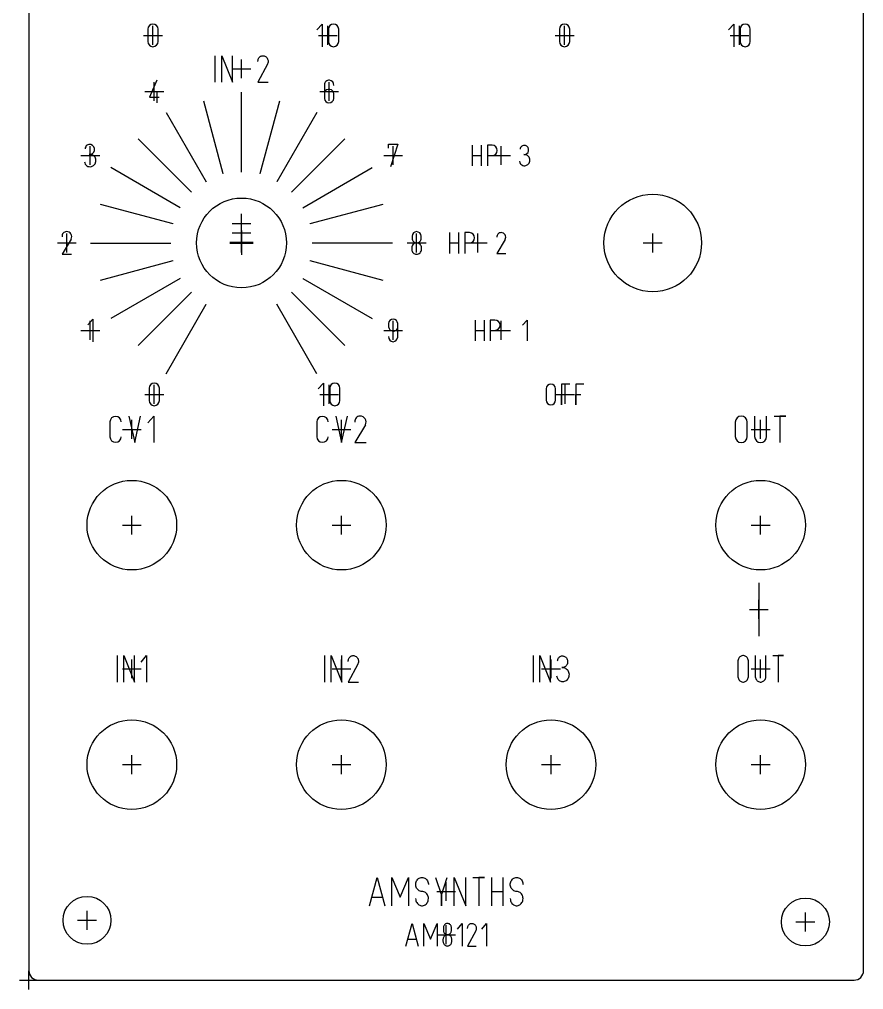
# Model space of a CAD drawing. Header units: inches. Extents: x -0.04 to 3.48, y -0.04 to 8.73.
# Drawn here: x -0.039 to 3.485, y -0.039 to 4.012 of the extents above; entities that cross this region are included whole.
import ezdxf

# ---------------------------------------------------------------- set-up
doc = ezdxf.new("R2010")
doc.units = ezdxf.units.IN
doc.header["$MEASUREMENT"] = 0
doc.layers.add('Gravur', color=7, linetype='CONTINUOUS')
doc.layers.add('Kontur', color=7, linetype='CONTINUOUS')

msp = doc.modelspace()

# ---------------------------------------------------------------- linework, layer by layer
at = {"layer": 'Gravur', "color": 255, "linetype": 'CONTINUOUS'}
for p, q in [((0.49701, 3.97083), (0.49701, 3.91886)), ((0.53953, 3.91886), (0.53953, 3.97083)), ((1.20299, 3.96846), (1.22425, 3.99209)), ((1.22425, 3.99209), (1.22425, 3.8976)), ((1.25102, 3.97083), (1.25102, 3.91886)), ((1.29354, 3.91886), (1.29354, 3.97083)), ((2.21547, 3.97083), (2.21547, 3.91886)), ((2.25799, 3.91886), (2.25799, 3.97083)), ((2.92146, 3.96846), (2.94272, 3.99209)), ((2.94272, 3.99209), (2.94272, 3.8976)), ((2.96949, 3.97083), (2.96949, 3.91886)), ((3.01201, 3.91886), (3.01201, 3.97083)), ((0.77705, 3.86024), (0.77705, 3.75)), ((0.80516, 3.75), (0.80516, 3.86024)), ((0.80516, 3.86024), (0.8498, 3.75)), ((0.8498, 3.75), (0.8498, 3.86024)), ((0.95878, 3.84823), (0.96039, 3.85102)), ((0.96039, 3.85102), (0.96232, 3.8535)), ((0.96232, 3.8535), (0.96457, 3.85571)), ((0.96457, 3.85571), (0.96709, 3.85748)), ((0.96709, 3.85748), (0.96976, 3.85886)), ((0.96976, 3.85886), (0.97264, 3.85976)), ((0.97264, 3.85976), (0.97559, 3.8602)), ((0.97559, 3.8602), (0.9763, 3.86024)), ((0.9763, 3.86024), (0.97949, 3.86016)), ((0.97949, 3.86016), (0.98264, 3.85953)), ((0.98264, 3.85953), (0.98567, 3.85839)), ((0.98567, 3.85839), (0.9885, 3.85677)), ((0.9885, 3.85677), (0.99114, 3.85472)), ((0.99114, 3.85472), (0.99343, 3.85224)), ((0.99343, 3.85224), (0.99539, 3.84945)), ((0.99539, 3.84945), (0.99693, 3.84634)), ((0.95642, 3.83874), (0.95677, 3.84201)), ((0.95646, 3.83543), (0.95642, 3.83874)), ((0.99614, 3.82441), (0.95646, 3.75)), ((0.95677, 3.84201), (0.9576, 3.8452)), ((0.9576, 3.8452), (0.95878, 3.84823)), ((0.99669, 3.82567), (0.99614, 3.82441)), ((0.99791, 3.82898), (0.99669, 3.82567)), ((0.99693, 3.84634), (0.99803, 3.84299)), ((0.99866, 3.83244), (0.99791, 3.82898)), ((0.99803, 3.84299), (0.99874, 3.83953)), ((0.99894, 3.83598), (0.99866, 3.83244)), ((0.99874, 3.83953), (0.99894, 3.83598)), ((0.53437, 3.75764), (0.50366, 3.68677)), ((0.95646, 3.75), (0.99862, 3.75)), ((1.2337, 3.73874), (1.2337, 3.68205)), ((0.50366, 3.68677), (0.54382, 3.68677)), ((0.53437, 3.71039), (0.53437, 3.66315)), ((0.88799, 3.37319), (0.88799, 3.70783)), ((1.27386, 3.68205), (1.27386, 3.70094)), ((0.81161, 3.36638), (0.73008, 3.67063)), ((1.04594, 3.67063), (0.96441, 3.36638)), ((0.57303, 3.62343), (0.74035, 3.33362)), ((1.20291, 3.62343), (1.03563, 3.33362)), ((0.4565, 3.51268), (0.67921, 3.28996)), ((1.09681, 3.28996), (1.31953, 3.51268)), ((1.50087, 3.4739), (1.50087, 3.49043)), ((1.50087, 3.49043), (1.54102, 3.49043)), ((1.54102, 3.49043), (1.51031, 3.39594)), ((1.8515, 3.4865), (1.8515, 3.39988)), ((1.89047, 3.39988), (1.89047, 3.4865)), ((1.93378, 3.4865), (1.91429, 3.4865)), ((1.91429, 3.4865), (1.91429, 3.39988)), ((1.8515, 3.44319), (1.89047, 3.44319)), ((1.91429, 3.44319), (1.93378, 3.44319)), ((0.63224, 3.22555), (0.34248, 3.39283)), ((0.81161, 3.36638), (0.81161, 3.36638)), ((0.88799, 3.37319), (0.88799, 3.37319)), ((0.96441, 3.36638), (0.96441, 3.36638)), ((1.1437, 3.22555), (1.4335, 3.39287)), ((0.74035, 3.33362), (0.74035, 3.33362)), ((1.03563, 3.33362), (1.03559, 3.33362)), ((0.67921, 3.28996), (0.67921, 3.28996)), ((1.09681, 3.28996), (1.09681, 3.28996)), ((0.6028, 3.15756), (0.29854, 3.23909)), ((0.63224, 3.22555), (0.63224, 3.22555)), ((1.1437, 3.22555), (1.1437, 3.22555)), ((1.47748, 3.23909), (1.17323, 3.15756)), ((0.6028, 3.15756), (0.6028, 3.15756)), ((0.88799, 3.12713), (0.88799, 3.0287)), ((0.88803, 3.13039), (0.88803, 3.03197)), ((1.17323, 3.15756), (1.17323, 3.15756)), ((1.75689, 3.1215), (1.75689, 3.03488)), ((1.79587, 3.03488), (1.79587, 3.1215)), ((1.83917, 3.1215), (1.81969, 3.1215)), ((1.81969, 3.1215), (1.81969, 3.03488)), ((0.17634, 3.09472), (0.13854, 3.03094)), ((0.83882, 3.08118), (0.93724, 3.08118)), ((1.59984, 3.10654), (1.59984, 3.09709)), ((1.63764, 3.09709), (1.63764, 3.10654)), ((1.98858, 3.09335), (1.95394, 3.03488)), ((0.25807, 3.07791), (0.59272, 3.07791)), ((0.59272, 3.07791), (0.59272, 3.07791)), ((0.83878, 3.07791), (0.9372, 3.07791)), ((1.51791, 3.07791), (1.18327, 3.07791)), ((1.18327, 3.07791), (1.18327, 3.07791)), ((1.59827, 3.0585), (1.59827, 3.05142)), ((1.63921, 3.05142), (1.63921, 3.0585)), ((1.75689, 3.07819), (1.79587, 3.07819)), ((1.81969, 3.07819), (1.83917, 3.07819)), ((0.13854, 3.03094), (0.1787, 3.03094)), ((0.29854, 2.92323), (0.6028, 3.00476)), ((0.6028, 3.00476), (0.6028, 3.00476)), ((1.17323, 3.00476), (1.17323, 3.00476)), ((1.17323, 3.00476), (1.47748, 2.92323)), ((1.95394, 3.03488), (1.99075, 3.03488)), ((0.63224, 2.93028), (0.34248, 2.76295)), ((0.63224, 2.93028), (0.63224, 2.93028)), ((1.1437, 2.93024), (1.1437, 2.93024)), ((1.1437, 2.93024), (1.4335, 2.76291)), ((0.67921, 2.87236), (0.4565, 2.64965)), ((0.67921, 2.87236), (0.67921, 2.87236)), ((1.31953, 2.64965), (1.09681, 2.87236)), ((1.09681, 2.87236), (1.09681, 2.87236)), ((0.57303, 2.5324), (0.74031, 2.82217)), ((0.74031, 2.82217), (0.74035, 2.82217)), ((1.20295, 2.5324), (1.03563, 2.82217)), ((1.03563, 2.82217), (1.03563, 2.82217)), ((0.24591, 2.73681), (0.26717, 2.76043)), ((0.26717, 2.76043), (0.26717, 2.66594)), ((1.8635, 2.7565), (1.8635, 2.66988)), ((1.90248, 2.66988), (1.90248, 2.7565)), ((1.94579, 2.7565), (1.9263, 2.7565)), ((1.9263, 2.7565), (1.9263, 2.66988)), ((2.06055, 2.73484), (2.08004, 2.7565)), ((2.08004, 2.7565), (2.08004, 2.66988)), ((1.50205, 2.74154), (1.50205, 2.72736)), ((1.53984, 2.68484), (1.53984, 2.74154)), ((1.8635, 2.71319), (1.90248, 2.71319)), ((1.9263, 2.71319), (1.94579, 2.71319)), ((0.50248, 2.47197), (0.50248, 2.42)), ((0.545, 2.42), (0.545, 2.47197)), ((1.20846, 2.46961), (1.22972, 2.49323)), ((1.22972, 2.49323), (1.22972, 2.39874)), ((1.2565, 2.47197), (1.2565, 2.42)), ((1.29902, 2.42), (1.29902, 2.47197)), ((2.25846, 2.48929), (2.22382, 2.48929)), ((2.22382, 2.48929), (2.22382, 2.40268)), ((2.31764, 2.48929), (2.28299, 2.48929)), ((2.28299, 2.48929), (2.28299, 2.40268)), ((2.16031, 2.4698), (2.16031, 2.42217)), ((2.19929, 2.42217), (2.19929, 2.4698)), ((2.22382, 2.40268), (2.22382, 2.44598)), ((2.22382, 2.44598), (2.24547, 2.44598)), ((2.28299, 2.40268), (2.28299, 2.44598)), ((2.28299, 2.44598), (2.30465, 2.44598)), ((0.41713, 2.35512), (0.44193, 2.24488)), ((0.44193, 2.24488), (0.46673, 2.35512)), ((0.49705, 2.32756), (0.52185, 2.35512)), ((0.52185, 2.35512), (0.52185, 2.24488)), ((1.28098, 2.35512), (1.30579, 2.24488)), ((1.30579, 2.24488), (1.33059, 2.35512)), ((3.03024, 2.35512), (3.03024, 2.26969)), ((3.07984, 2.26969), (3.07984, 2.35512)), ((3.11106, 2.35512), (3.16067, 2.35512)), ((3.16067, 2.35512), (3.13587, 2.35512)), ((3.13587, 2.35512), (3.13587, 2.24488)), ((0.33815, 2.33122), (0.33815, 2.26878)), ((1.20201, 2.33122), (1.20201, 2.26878)), ((1.405, 2.31929), (1.36091, 2.24488)), ((2.94941, 2.33031), (2.94941, 2.26969)), ((2.99902, 2.26969), (2.99902, 2.33031)), ((1.36091, 2.24488), (1.40776, 2.24488)), ((3.04756, 1.65965), (3.04756, 1.43642)), ((0.36886, 1.35512), (0.36886, 1.24488)), ((0.39693, 1.24488), (0.39693, 1.35512)), ((0.39693, 1.35512), (0.44157, 1.24488)), ((0.44157, 1.24488), (0.44157, 1.35512)), ((0.46886, 1.32756), (0.49118, 1.35512)), ((0.49118, 1.35512), (0.49118, 1.24488)), ((1.23378, 1.35512), (1.23378, 1.24488)), ((1.26189, 1.24488), (1.26189, 1.35512)), ((1.26189, 1.35512), (1.30654, 1.24488)), ((1.30654, 1.24488), (1.30654, 1.35512)), ((1.33378, 1.33362), (1.33413, 1.33689)), ((1.33413, 1.33689), (1.33496, 1.34008)), ((1.33496, 1.34008), (1.33614, 1.34311)), ((1.33614, 1.34311), (1.33776, 1.34591)), ((1.33776, 1.34591), (1.33969, 1.34839)), ((1.33969, 1.34839), (1.34193, 1.35059)), ((1.34193, 1.35059), (1.34445, 1.35236)), ((1.34445, 1.35236), (1.34713, 1.35374)), ((1.34713, 1.35374), (1.35, 1.35465)), ((1.35, 1.35465), (1.35295, 1.35508)), ((1.35295, 1.35508), (1.35366, 1.35512)), ((1.35366, 1.35512), (1.35685, 1.35504)), ((1.35685, 1.35504), (1.36, 1.35441)), ((1.36, 1.35441), (1.36303, 1.35327)), ((1.36303, 1.35327), (1.36587, 1.35165)), ((1.36587, 1.35165), (1.3685, 1.34961)), ((1.3685, 1.34961), (1.37079, 1.34713)), ((1.37079, 1.34713), (1.37276, 1.34433)), ((1.37276, 1.34433), (1.37429, 1.34122)), ((1.37429, 1.34122), (1.37539, 1.33787)), ((1.37539, 1.33787), (1.3761, 1.33441)), ((2.10488, 1.35512), (2.10488, 1.24488)), ((2.13299, 1.24488), (2.13299, 1.35512)), ((2.13299, 1.35512), (2.17764, 1.24488)), ((2.17764, 1.24488), (2.17764, 1.35512)), ((2.20783, 1.33634), (2.20866, 1.33949)), ((2.20866, 1.33949), (2.20992, 1.34248)), ((2.20992, 1.34248), (2.21154, 1.34524)), ((2.21154, 1.34524), (2.2135, 1.34768)), ((2.2135, 1.34768), (2.21579, 1.3498)), ((2.21579, 1.3498), (2.21831, 1.35154)), ((2.21831, 1.35154), (2.22102, 1.35283)), ((2.22102, 1.35283), (2.2239, 1.35366)), ((2.2239, 1.35366), (2.22685, 1.35406)), ((2.22685, 1.35406), (2.2298, 1.35394)), ((2.2298, 1.35394), (2.23272, 1.35339)), ((2.23272, 1.35339), (2.23299, 1.35327)), ((2.23299, 1.35327), (2.2361, 1.35209)), ((2.2361, 1.35209), (2.23902, 1.35039)), ((2.23902, 1.35039), (2.24161, 1.34827)), ((2.24161, 1.34827), (2.24398, 1.34571)), ((2.24398, 1.34571), (2.24591, 1.3428)), ((2.24591, 1.3428), (2.24748, 1.33961)), ((2.24748, 1.33961), (2.24858, 1.33618)), ((2.96094, 1.33764), (2.96024, 1.33402)), ((2.96217, 1.34106), (2.96094, 1.33764)), ((2.96382, 1.34429), (2.96217, 1.34106)), ((2.96591, 1.3472), (2.96382, 1.34429)), ((2.96839, 1.34972), (2.96591, 1.3472)), ((2.97114, 1.35181), (2.96839, 1.34972)), ((2.97413, 1.35339), (2.97114, 1.35181)), ((2.97732, 1.35449), (2.97413, 1.35339)), ((2.98063, 1.35504), (2.97732, 1.35449)), ((2.98398, 1.35504), (2.98063, 1.35504)), ((2.98724, 1.35449), (2.98398, 1.35504)), ((2.99043, 1.35339), (2.98724, 1.35449)), ((2.99346, 1.35181), (2.99043, 1.35339)), ((2.99622, 1.34972), (2.99346, 1.35181)), ((2.99866, 1.3472), (2.99622, 1.34972)), ((3.00075, 1.34429), (2.99866, 1.3472)), ((3.0024, 1.34106), (3.00075, 1.34429)), ((3.00362, 1.33764), (3.0024, 1.34106)), ((3.00437, 1.33402), (3.00362, 1.33764)), ((3.03272, 1.35512), (3.03272, 1.26969)), ((3.07736, 1.26969), (3.07736, 1.35512)), ((3.10547, 1.35512), (3.15012, 1.35512)), ((3.15012, 1.35512), (3.1278, 1.35512)), ((3.1278, 1.35512), (3.1278, 1.24488)), ((1.33382, 1.33031), (1.33378, 1.33362)), ((1.3735, 1.31929), (1.33382, 1.24488)), ((1.37406, 1.32055), (1.3735, 1.31929)), ((1.37528, 1.32386), (1.37406, 1.32055)), ((1.37602, 1.32732), (1.37528, 1.32386)), ((1.3763, 1.33087), (1.37602, 1.32732)), ((1.3761, 1.33441), (1.3763, 1.33087)), ((2.2074, 1.33307), (2.20783, 1.33634)), ((2.22476, 1.30551), (2.22878, 1.30575)), ((2.22528, 1.30539), (2.22476, 1.30551)), ((2.22858, 1.30531), (2.22528, 1.30539)), ((2.23181, 1.30579), (2.22858, 1.30531)), ((2.22878, 1.30575), (2.23283, 1.30528)), ((2.23496, 1.30677), (2.23181, 1.30579)), ((2.23283, 1.30528), (2.23677, 1.30417)), ((2.23795, 1.30827), (2.23496, 1.30677)), ((2.23677, 1.30417), (2.24047, 1.3024)), ((2.24067, 1.31024), (2.23795, 1.30827)), ((2.24047, 1.3024), (2.24394, 1.30004)), ((2.24311, 1.31264), (2.24067, 1.31024)), ((2.24524, 1.31543), (2.24311, 1.31264)), ((2.24394, 1.30004), (2.24705, 1.29717)), ((2.24693, 1.31854), (2.24524, 1.31543)), ((2.24823, 1.32189), (2.24693, 1.31854)), ((2.24705, 1.29717), (2.24969, 1.29378)), ((2.24902, 1.32539), (2.24823, 1.32189)), ((2.24858, 1.33618), (2.24921, 1.33264)), ((2.24933, 1.32902), (2.24902, 1.32539)), ((2.24921, 1.33264), (2.24933, 1.32902)), ((2.96024, 1.33402), (2.95996, 1.33031)), ((2.95996, 1.33031), (2.95996, 1.33031)), ((2.95996, 1.33031), (2.95996, 1.26969)), ((3.00461, 1.33031), (3.00437, 1.33402)), ((3.00461, 1.26969), (3.00461, 1.33031)), ((2.20496, 1.26921), (2.20492, 1.26969)), ((2.20559, 1.26543), (2.20496, 1.26921)), ((2.20673, 1.26177), (2.20559, 1.26543)), ((2.20831, 1.25835), (2.20673, 1.26177)), ((2.21031, 1.2552), (2.20831, 1.25835)), ((2.24874, 1.25626), (2.24591, 1.25303)), ((2.2511, 1.25988), (2.24874, 1.25626)), ((2.24969, 1.29378), (2.25189, 1.28996)), ((2.25299, 1.2639), (2.2511, 1.25988)), ((2.25189, 1.28996), (2.25354, 1.28587)), ((2.25425, 1.26815), (2.25299, 1.2639)), ((2.25354, 1.28587), (2.25461, 1.28154)), ((2.255, 1.27256), (2.25425, 1.26815)), ((2.25461, 1.28154), (2.25512, 1.27709)), ((2.25512, 1.27709), (2.255, 1.27256)), ((2.95996, 1.26969), (2.96024, 1.26598)), ((2.96024, 1.26598), (2.96094, 1.26236)), ((2.96094, 1.26236), (2.96217, 1.25894)), ((2.96217, 1.25894), (2.96382, 1.25571)), ((3.00075, 1.25571), (3.0024, 1.25894)), ((3.0024, 1.25894), (3.00362, 1.26236)), ((3.00362, 1.26236), (3.00437, 1.26598)), ((3.00437, 1.26598), (3.00461, 1.26969)), ((3.00461, 1.26969), (3.00461, 1.26969)), ((3.03272, 1.26969), (3.03295, 1.26598)), ((3.03295, 1.26598), (3.0337, 1.26236)), ((3.0337, 1.26236), (3.03492, 1.25894)), ((3.03492, 1.25894), (3.03657, 1.25571)), ((3.0735, 1.25571), (3.07516, 1.25894)), ((3.07516, 1.25894), (3.07638, 1.26236)), ((3.07638, 1.26236), (3.07713, 1.26598)), ((3.07713, 1.26598), (3.07736, 1.26969)), ((3.07736, 1.26969), (3.07736, 1.26969)), ((1.33382, 1.24488), (1.37598, 1.24488)), ((2.21276, 1.2524), (2.21031, 1.2552)), ((2.21551, 1.25004), (2.21276, 1.2524)), ((2.2185, 1.24815), (2.21551, 1.25004)), ((2.22177, 1.24677), (2.2185, 1.24815)), ((2.22516, 1.24591), (2.22177, 1.24677)), ((2.22862, 1.24563), (2.22516, 1.24591)), ((2.23209, 1.24591), (2.22862, 1.24563)), ((2.23547, 1.24673), (2.23209, 1.24591)), ((2.23909, 1.24819), (2.23547, 1.24673)), ((2.24264, 1.25031), (2.23909, 1.24819)), ((2.24591, 1.25303), (2.24264, 1.25031)), ((2.96382, 1.25571), (2.96591, 1.2528)), ((2.96591, 1.2528), (2.96839, 1.25028)), ((2.96839, 1.25028), (2.97114, 1.24819)), ((2.97114, 1.24819), (2.97413, 1.24661)), ((2.97413, 1.24661), (2.97732, 1.24551)), ((2.97732, 1.24551), (2.98063, 1.24496)), ((2.98063, 1.24496), (2.98398, 1.24496)), ((2.98398, 1.24496), (2.98724, 1.24551)), ((2.98724, 1.24551), (2.99043, 1.24661)), ((2.99043, 1.24661), (2.99346, 1.24819)), ((2.99346, 1.24819), (2.99622, 1.25028)), ((2.99622, 1.25028), (2.99866, 1.2528)), ((2.99866, 1.2528), (3.00075, 1.25571)), ((3.03657, 1.25571), (3.03866, 1.2528)), ((3.03866, 1.2528), (3.0411, 1.25028)), ((3.0411, 1.25028), (3.04386, 1.24819)), ((3.04386, 1.24819), (3.04689, 1.24661)), ((3.04689, 1.24661), (3.05008, 1.24551)), ((3.05008, 1.24551), (3.05339, 1.24496)), ((3.05339, 1.24496), (3.05669, 1.24496)), ((3.05669, 1.24496), (3.06, 1.24551)), ((3.06, 1.24551), (3.06319, 1.24661)), ((3.06319, 1.24661), (3.06622, 1.24819)), ((3.06622, 1.24819), (3.06898, 1.25028)), ((3.06898, 1.25028), (3.07142, 1.2528)), ((3.07142, 1.2528), (3.0735, 1.25571)), ((1.42185, 0.31098), (1.45374, 0.42909)), ((1.45374, 0.42909), (1.48563, 0.31098)), ((1.51575, 0.31098), (1.51575, 0.42909)), ((1.51575, 0.42909), (1.55028, 0.34642)), ((1.55028, 0.34642), (1.58484, 0.42909)), ((1.58484, 0.42909), (1.58484, 0.31098)), ((1.61504, 0.40177), (1.61563, 0.40614)), ((1.61563, 0.40614), (1.61681, 0.41035)), ((1.61681, 0.41035), (1.6185, 0.41433)), ((1.6185, 0.41433), (1.62079, 0.41799)), ((1.62079, 0.41799), (1.62346, 0.42122)), ((1.62346, 0.42122), (1.62657, 0.42398)), ((1.62657, 0.42398), (1.63, 0.42618)), ((1.63, 0.42618), (1.6337, 0.4278)), ((1.6337, 0.4278), (1.63756, 0.42878)), ((1.63756, 0.42878), (1.64154, 0.42909)), ((1.64154, 0.42909), (1.64154, 0.42909)), ((1.64154, 0.42909), (1.64539, 0.42882)), ((1.64539, 0.42882), (1.64917, 0.42787)), ((1.64917, 0.42787), (1.65283, 0.42634)), ((1.65283, 0.42634), (1.65622, 0.42425)), ((1.65622, 0.42425), (1.65929, 0.42161)), ((1.65929, 0.42161), (1.66197, 0.41854)), ((1.66197, 0.41854), (1.66425, 0.415)), ((1.66425, 0.415), (1.66602, 0.41118)), ((1.66602, 0.41118), (1.66724, 0.40709)), ((1.66724, 0.40709), (1.66795, 0.40287)), ((1.69823, 0.42909), (1.72213, 0.35528)), ((1.72213, 0.35528), (1.74606, 0.42909)), ((1.77618, 0.31098), (1.77618, 0.42909)), ((1.77618, 0.42909), (1.82402, 0.31098)), ((1.82402, 0.31098), (1.82402, 0.42909)), ((1.85413, 0.42909), (1.90197, 0.42909)), ((1.90197, 0.42909), (1.87807, 0.42909)), ((1.87807, 0.42909), (1.87807, 0.31098)), ((1.93209, 0.42909), (1.93209, 0.31098)), ((1.97992, 0.31098), (1.97992, 0.42909)), ((2.01012, 0.40177), (2.01071, 0.40614)), ((2.01071, 0.40614), (2.01189, 0.41035)), ((2.01189, 0.41035), (2.01358, 0.41433)), ((2.01358, 0.41433), (2.01587, 0.41799)), ((2.01587, 0.41799), (2.01854, 0.42122)), ((2.01854, 0.42122), (2.02165, 0.42398)), ((2.02165, 0.42398), (2.02512, 0.42618)), ((2.02512, 0.42618), (2.02878, 0.4278)), ((2.02878, 0.4278), (2.03264, 0.42878)), ((2.03264, 0.42878), (2.03661, 0.42909)), ((2.03661, 0.42909), (2.03661, 0.42909)), ((2.03661, 0.42909), (2.04047, 0.42882)), ((2.04047, 0.42882), (2.04425, 0.42787)), ((2.04425, 0.42787), (2.04791, 0.42634)), ((2.04791, 0.42634), (2.0513, 0.42425)), ((2.0513, 0.42425), (2.05437, 0.42161)), ((2.05437, 0.42161), (2.05705, 0.41854)), ((2.05705, 0.41854), (2.05933, 0.415)), ((2.05933, 0.415), (2.0611, 0.41118)), ((2.0611, 0.41118), (2.06232, 0.40709)), ((2.06232, 0.40709), (2.06303, 0.40287)), ((1.61504, 0.39736), (1.61504, 0.40177)), ((1.61563, 0.39299), (1.61504, 0.39736)), ((1.61681, 0.38878), (1.61563, 0.39299)), ((1.6185, 0.3848), (1.61681, 0.38878)), ((1.62079, 0.38114), (1.6185, 0.3848)), ((1.62346, 0.37791), (1.62079, 0.38114)), ((1.62657, 0.37516), (1.62346, 0.37791)), ((1.63, 0.37295), (1.62657, 0.37516)), ((1.6337, 0.37134), (1.63, 0.37295)), ((1.63756, 0.37035), (1.6337, 0.37134)), ((1.64154, 0.37004), (1.63756, 0.37035)), ((1.64531, 0.36976), (1.64154, 0.37004)), ((1.64154, 0.37004), (1.64154, 0.37004)), ((1.64906, 0.3689), (1.64531, 0.36976)), ((1.6526, 0.3674), (1.64906, 0.3689)), ((1.65591, 0.36539), (1.6526, 0.3674)), ((1.65898, 0.36287), (1.65591, 0.36539)), ((1.66795, 0.40287), (1.66811, 0.39957)), ((1.93209, 0.37004), (1.97992, 0.37004)), ((2.01012, 0.39736), (2.01012, 0.40177)), ((2.01071, 0.39299), (2.01012, 0.39736)), ((2.01189, 0.38878), (2.01071, 0.39299)), ((2.01358, 0.3848), (2.01189, 0.38878)), ((2.01587, 0.38114), (2.01358, 0.3848)), ((2.01854, 0.37791), (2.01587, 0.38114)), ((2.02165, 0.37516), (2.01854, 0.37791)), ((2.02512, 0.37295), (2.02165, 0.37516)), ((2.02878, 0.37134), (2.02512, 0.37295)), ((2.03264, 0.37035), (2.02878, 0.37134)), ((2.03661, 0.37004), (2.03264, 0.37035)), ((2.04039, 0.36976), (2.03661, 0.37004)), ((2.03661, 0.37004), (2.03661, 0.37004)), ((2.04413, 0.3689), (2.04039, 0.36976)), ((2.04768, 0.3674), (2.04413, 0.3689)), ((2.05098, 0.36539), (2.04768, 0.3674)), ((2.05406, 0.36287), (2.05098, 0.36539)), ((2.06303, 0.40287), (2.06319, 0.39957)), ((1.43248, 0.34642), (1.475, 0.34642)), ((1.61496, 0.34051), (1.61524, 0.3361)), ((1.61524, 0.3361), (1.61614, 0.33181)), ((1.61614, 0.33181), (1.6176, 0.32772)), ((1.6176, 0.32772), (1.61957, 0.3239)), ((1.66165, 0.35988), (1.65898, 0.36287)), ((1.66394, 0.3565), (1.66165, 0.35988)), ((1.6635, 0.3239), (1.66547, 0.32772)), ((1.66575, 0.3528), (1.66394, 0.3565)), ((1.66547, 0.32772), (1.66693, 0.33181)), ((1.66709, 0.34886), (1.66575, 0.3528)), ((1.66693, 0.33181), (1.66783, 0.3361)), ((1.66787, 0.34472), (1.66709, 0.34886)), ((1.66783, 0.3361), (1.66811, 0.34051)), ((1.66811, 0.34051), (1.66787, 0.34472)), ((1.66811, 0.34051), (1.66811, 0.34051)), ((1.72213, 0.35528), (1.72213, 0.31098)), ((1.72213, 0.31098), (1.72213, 0.35528)), ((2.01004, 0.34051), (2.01031, 0.3361)), ((2.01031, 0.3361), (2.01122, 0.33181)), ((2.01122, 0.33181), (2.01268, 0.32772)), ((2.01268, 0.32772), (2.01465, 0.3239)), ((2.05673, 0.35988), (2.05406, 0.36287)), ((2.05902, 0.3565), (2.05673, 0.35988)), ((2.05858, 0.3239), (2.06055, 0.32772)), ((2.06083, 0.3528), (2.05902, 0.3565)), ((2.06055, 0.32772), (2.06201, 0.33181)), ((2.06217, 0.34886), (2.06083, 0.3528)), ((2.06201, 0.33181), (2.06291, 0.3361)), ((2.06295, 0.34472), (2.06217, 0.34886)), ((2.06291, 0.3361), (2.06319, 0.34051)), ((2.06319, 0.34051), (2.06295, 0.34472)), ((2.06319, 0.34051), (2.06319, 0.34051)), ((1.61957, 0.3239), (1.62205, 0.32043)), ((1.62205, 0.32043), (1.62496, 0.31744)), ((1.62496, 0.31744), (1.62823, 0.31492)), ((1.62823, 0.31492), (1.63181, 0.31303)), ((1.63181, 0.31303), (1.63563, 0.31173)), ((1.63563, 0.31173), (1.63957, 0.31106)), ((1.63957, 0.31106), (1.6435, 0.31106)), ((1.6435, 0.31106), (1.64744, 0.31173)), ((1.64744, 0.31173), (1.65126, 0.31303)), ((1.65126, 0.31303), (1.6548, 0.31492)), ((1.6548, 0.31492), (1.65811, 0.31744)), ((1.65811, 0.31744), (1.66102, 0.32043)), ((1.66102, 0.32043), (1.6635, 0.3239)), ((2.01465, 0.3239), (2.01713, 0.32043)), ((2.01713, 0.32043), (2.02004, 0.31744)), ((2.02004, 0.31744), (2.02335, 0.31492)), ((2.02335, 0.31492), (2.02689, 0.31303)), ((2.02689, 0.31303), (2.03071, 0.31173)), ((2.03071, 0.31173), (2.03465, 0.31106)), ((2.03465, 0.31106), (2.03858, 0.31106)), ((2.03858, 0.31106), (2.04252, 0.31173)), ((2.04252, 0.31173), (2.04634, 0.31303)), ((2.04634, 0.31303), (2.04992, 0.31492)), ((2.04992, 0.31492), (2.05319, 0.31744)), ((2.05319, 0.31744), (2.0561, 0.32043)), ((2.0561, 0.32043), (2.05858, 0.3239)), ((1.57457, 0.14256), (1.60008, 0.23705)), ((1.60008, 0.23705), (1.62559, 0.14256)), ((1.64969, 0.14256), (1.64969, 0.23705)), ((1.64969, 0.23705), (1.67732, 0.17091)), ((1.67732, 0.17091), (1.70496, 0.23705)), ((1.70496, 0.23705), (1.70496, 0.14256)), ((1.73063, 0.22098), (1.73047, 0.21815)), ((1.73047, 0.21815), (1.73047, 0.21815)), ((1.73047, 0.21815), (1.73047, 0.2087)), ((1.73047, 0.2087), (1.73063, 0.20602)), ((1.73122, 0.2237), (1.73063, 0.22098)), ((1.73063, 0.20602), (1.73114, 0.20335)), ((1.73114, 0.20335), (1.73201, 0.20083)), ((1.73217, 0.22634), (1.73122, 0.2237)), ((1.73343, 0.22878), (1.73217, 0.22634)), ((1.735, 0.23098), (1.73343, 0.22878)), ((1.73689, 0.23291), (1.735, 0.23098)), ((1.73898, 0.23453), (1.73689, 0.23291)), ((1.74126, 0.23575), (1.73898, 0.23453)), ((1.7437, 0.23657), (1.74126, 0.23575)), ((1.74622, 0.23701), (1.7437, 0.23657)), ((1.74874, 0.23701), (1.74622, 0.23701)), ((1.75126, 0.23657), (1.74874, 0.23701)), ((1.7537, 0.23575), (1.75126, 0.23657)), ((1.75598, 0.23453), (1.7537, 0.23575)), ((1.75807, 0.23291), (1.75598, 0.23453)), ((1.75996, 0.23098), (1.75807, 0.23291)), ((1.76154, 0.22878), (1.75996, 0.23098)), ((1.7628, 0.22634), (1.76154, 0.22878)), ((1.76374, 0.2237), (1.7628, 0.22634)), ((1.76295, 0.20083), (1.76382, 0.20335)), ((1.76433, 0.22098), (1.76374, 0.2237)), ((1.76382, 0.20335), (1.76433, 0.20602)), ((1.76449, 0.21815), (1.76433, 0.22098)), ((1.76433, 0.20602), (1.76449, 0.2087)), ((1.76449, 0.2087), (1.76449, 0.21815)), ((1.76449, 0.2087), (1.76449, 0.2087)), ((1.78929, 0.21343), (1.80843, 0.23705)), ((1.80843, 0.23705), (1.80843, 0.14256)), ((1.83177, 0.2187), (1.83213, 0.22161)), ((1.83181, 0.21579), (1.83177, 0.2187)), ((1.86583, 0.20634), (1.83181, 0.14256)), ((1.83213, 0.22161), (1.83283, 0.22441)), ((1.83283, 0.22441), (1.83398, 0.22705)), ((1.83398, 0.22705), (1.83539, 0.22949)), ((1.83539, 0.22949), (1.83717, 0.23165)), ((1.83717, 0.23165), (1.83917, 0.2335)), ((1.83917, 0.2335), (1.84146, 0.235)), ((1.84146, 0.235), (1.8439, 0.2361)), ((1.8439, 0.2361), (1.84646, 0.23681)), ((1.84646, 0.23681), (1.84882, 0.23705)), ((1.84882, 0.23705), (1.85154, 0.23697)), ((1.85154, 0.23697), (1.85429, 0.23646)), ((1.85429, 0.23646), (1.85685, 0.23547)), ((1.85685, 0.23547), (1.85929, 0.23409)), ((1.85929, 0.23409), (1.86154, 0.23232)), ((1.86154, 0.23232), (1.86354, 0.2302)), ((1.86354, 0.2302), (1.8652, 0.2278)), ((1.8652, 0.2278), (1.8665, 0.22512)), ((1.86634, 0.20744), (1.86583, 0.20634)), ((1.86736, 0.21028), (1.86634, 0.20744)), ((1.8665, 0.22512), (1.86744, 0.22228)), ((1.86799, 0.21323), (1.86736, 0.21028)), ((1.86744, 0.22228), (1.86807, 0.21929)), ((1.86823, 0.21626), (1.86799, 0.21323)), ((1.86807, 0.21929), (1.86823, 0.21626)), ((1.89134, 0.21343), (1.91047, 0.23705)), ((1.91047, 0.23705), (1.91047, 0.14256)), ((1.58307, 0.17091), (1.61709, 0.17091)), ((1.72925, 0.17299), (1.72906, 0.17012)), ((1.72906, 0.17012), (1.72906, 0.17012)), ((1.72906, 0.17012), (1.72906, 0.16303)), ((1.72906, 0.16303), (1.72921, 0.16012)), ((1.72988, 0.17579), (1.72925, 0.17299)), ((1.73079, 0.17846), (1.72988, 0.17579)), ((1.73205, 0.18094), (1.73079, 0.17846)), ((1.73201, 0.20083), (1.73311, 0.19846)), ((1.73366, 0.18319), (1.73205, 0.18094)), ((1.73311, 0.19846), (1.73457, 0.1963)), ((1.73555, 0.1852), (1.73366, 0.18319)), ((1.73457, 0.1963), (1.7363, 0.19437)), ((1.73764, 0.18685), (1.73555, 0.1852)), ((1.7363, 0.19437), (1.73827, 0.19276)), ((1.73992, 0.18819), (1.73764, 0.18685)), ((1.73827, 0.19276), (1.74039, 0.1915)), ((1.74236, 0.18913), (1.73992, 0.18819)), ((1.74039, 0.1915), (1.74268, 0.19055)), ((1.74488, 0.18969), (1.74236, 0.18913)), ((1.74268, 0.19055), (1.74508, 0.19)), ((1.74748, 0.1898), (1.74488, 0.18969)), ((1.74508, 0.19), (1.74748, 0.1898)), ((1.74748, 0.1898), (1.74988, 0.19)), ((1.75008, 0.18969), (1.74748, 0.1898)), ((1.74748, 0.1898), (1.74748, 0.1898)), ((1.74748, 0.1898), (1.74748, 0.1898)), ((1.74988, 0.19), (1.75228, 0.19055)), ((1.7526, 0.18913), (1.75008, 0.18969)), ((1.75228, 0.19055), (1.75457, 0.1915)), ((1.75504, 0.18819), (1.7526, 0.18913)), ((1.75457, 0.1915), (1.75669, 0.19276)), ((1.75732, 0.18685), (1.75504, 0.18819)), ((1.75669, 0.19276), (1.75866, 0.19437)), ((1.75941, 0.1852), (1.75732, 0.18685)), ((1.75866, 0.19437), (1.76039, 0.1963)), ((1.7613, 0.18319), (1.75941, 0.1852)), ((1.76039, 0.1963), (1.76185, 0.19846)), ((1.76291, 0.18094), (1.7613, 0.18319)), ((1.76185, 0.19846), (1.76295, 0.20083)), ((1.76417, 0.17843), (1.76291, 0.18094)), ((1.76508, 0.17579), (1.76417, 0.17843)), ((1.76571, 0.17299), (1.76508, 0.17579)), ((1.76591, 0.17012), (1.76571, 0.17299)), ((1.76575, 0.16012), (1.76591, 0.16303)), ((1.76591, 0.16303), (1.76591, 0.17012)), ((1.76591, 0.16303), (1.76591, 0.16303)), ((1.72921, 0.16012), (1.72976, 0.15724)), ((1.72976, 0.15724), (1.73067, 0.15449)), ((1.73067, 0.15449), (1.73197, 0.15193)), ((1.73197, 0.15193), (1.7335, 0.14961)), ((1.7335, 0.14961), (1.73539, 0.14752)), ((1.73539, 0.14752), (1.73748, 0.14579)), ((1.73748, 0.14579), (1.7398, 0.14437)), ((1.7398, 0.14437), (1.74228, 0.14335)), ((1.74228, 0.14335), (1.74484, 0.14276)), ((1.74484, 0.14276), (1.74748, 0.14256)), ((1.74748, 0.14256), (1.75012, 0.14276)), ((1.75012, 0.14276), (1.75268, 0.14335)), ((1.75268, 0.14335), (1.75516, 0.14437)), ((1.75516, 0.14437), (1.75748, 0.14579)), ((1.75748, 0.14579), (1.75957, 0.14752)), ((1.75957, 0.14752), (1.76146, 0.14961)), ((1.76146, 0.14961), (1.76299, 0.15193)), ((1.76299, 0.15193), (1.76429, 0.15449)), ((1.76429, 0.15449), (1.7652, 0.15724)), ((1.7652, 0.15724), (1.76575, 0.16012)), ((1.83181, 0.14256), (1.86795, 0.14256))]:
    msp.add_line(p, q, dxfattribs=at)
for centre, radius, start, end in [((0.51827, 3.97083), 0.02126, 0, 180), ((1.27228, 3.97083), 0.02126, 0, 180), ((2.23673, 3.97083), 0.02126, 0, 180), ((2.99075, 3.97083), 0.02126, 0, 180), ((0.51827, 3.91886), 0.02126, 180, 360), ((1.27228, 3.91886), 0.02126, 180, 360), ((2.23673, 3.91886), 0.02126, 180, 360), ((2.99075, 3.91886), 0.02126, 180, 360), ((1.25319, 3.73823), 0.01949, 84.78461, 178.49561), ((1.25299, 3.73685), 0.02087, -1.29704, 84.5904), ((1.25272, 3.69854), 0.02126, 6.48068, 153.48242), ((1.2548, 3.68425), 0.02122, -174.03551, -95.96449), ((1.25307, 3.68402), 0.02087, -91.29704, -5.4096), ((0.25429, 3.47016), 0.01937, 434.80614, 175.92268), ((0.2539, 3.46866), 0.02091, 263.39742, 74.83943), ((1.93378, 3.46484), 0.02165, -90, 90), ((2.06843, 3.46791), 0.01776, 434.82293, 175.93248), ((2.06783, 3.46657), 0.01917, 264.10194, 74.16761), ((0.25469, 3.42232), 0.02579, 285.86128, 97.10332), ((2.06843, 3.42402), 0.02366, 286.71749, 96.21376), ((0.25524, 3.41933), 0.02276, 185.36509, -73.41468), ((2.06933, 3.42134), 0.02087, 185.4096, -73.54942), ((0.15795, 3.10594), 0.01949, 91.50439, -174.78461), ((0.15843, 3.10488), 0.02059, 330.44533, 92.74196), ((1.61874, 3.10654), 0.0189, 0, 180), ((1.83917, 3.09984), 0.02165, -90, 90), ((1.97173, 3.10362), 0.01787, 91.51407, -174.817), ((1.97217, 3.10268), 0.01886, 330.38847, 92.75479), ((1.61862, 3.09697), 0.01878, 179.63965, 270.36035), ((1.61886, 3.09697), 0.01878, -90.36035, 0.36035), ((1.61823, 3.05823), 0.01996, 88.5312, 179.20898), ((1.61862, 3.0513), 0.02035, 179.66753, 270.33247), ((1.61925, 3.05823), 0.01996, 0.79102, 91.4688), ((1.61886, 3.0513), 0.02035, -90.33247, 0.33247), ((1.52094, 2.74154), 0.0189, 0, 180), ((1.94579, 2.73484), 0.02165, -90, 90), ((1.52154, 2.72961), 0.01961, -173.43124, -20.83908), ((1.52291, 2.68673), 0.02087, 178.70296, 264.5904), ((1.52024, 2.68555), 0.01961, -87.92997, -2.07003), ((0.52374, 2.47197), 0.02126, 0, 180), ((1.27776, 2.47197), 0.02126, 0, 180), ((2.1798, 2.4698), 0.01949, 0, 180), ((0.52374, 2.42), 0.02126, 180, 360), ((1.27776, 2.42), 0.02126, 180, 360), ((2.1798, 2.42217), 0.01949, 180, 360), ((0.36205, 2.33024), 0.0239, 2.36235, 177.64154), ((1.22591, 2.33024), 0.0239, 2.36235, 177.64154), ((1.38358, 2.33236), 0.02276, 91.58564, -174.84145), ((1.38409, 2.33114), 0.02402, 330.45305, 92.72631), ((2.97421, 2.33031), 0.0248, 0, 180), ((0.36205, 2.26976), 0.02394, -177.64154, -2.36235), ((1.22591, 2.26976), 0.02394, -177.64154, -2.36235), ((2.97421, 2.26969), 0.0248, 180, 360), ((3.05504, 2.26969), 0.0248, 180, 360)]:
    msp.add_arc(centre, radius, start, end, dxfattribs=at)
at = {"layer": 'Kontur', "color": 7, "linetype": 'CONTINUOUS'}
for p, q in [((0, 8.695), (0, 0.04)), ((3.485, 0.04), (3.485, 8.695)), ((0.51827, 3.90547), (0.51827, 3.98421)), ((1.24827, 3.90547), (1.24827, 3.98421)), ((2.23673, 3.90547), (2.23673, 3.98421)), ((2.96673, 3.90547), (2.96673, 3.98421)), ((0.4789, 3.94484), (0.55764, 3.94484)), ((1.2089, 3.94484), (1.28764, 3.94484)), ((2.19736, 3.94484), (2.2761, 3.94484)), ((2.92736, 3.94484), (3.0061, 3.94484)), ((0.88799, 3.76575), (0.88799, 3.84449)), ((0.84862, 3.80512), (0.92736, 3.80512)), ((0.52374, 3.67102), (0.52374, 3.74976)), ((1.25374, 3.67102), (1.25374, 3.74976)), ((0.48437, 3.71039), (0.56311, 3.71039)), ((1.21437, 3.71039), (1.29311, 3.71039)), ((0.25654, 3.40382), (0.25654, 3.48256)), ((1.52094, 3.40382), (1.52094, 3.48256)), ((1.97177, 3.40382), (1.97177, 3.48256)), ((0.21717, 3.44319), (0.29591, 3.44319)), ((1.48157, 3.44319), (1.56031, 3.44319)), ((1.9324, 3.44319), (2.01114, 3.44319)), ((0.84862, 3.16012), (0.92736, 3.16012)), ((0.88799, 3.12075), (0.88799, 3.19949)), ((0.84862, 3.12012), (0.92736, 3.12012)), ((0.88799, 3.08075), (0.88799, 3.15949)), ((0.15874, 3.03882), (0.15874, 3.11756)), ((0.88799, 3.03878), (0.88799, 3.11752)), ((1.61874, 3.03882), (1.61874, 3.11756)), ((1.87398, 3.03882), (1.87398, 3.11756)), ((2.60476, 3.03878), (2.60476, 3.11752)), ((0.11937, 3.07819), (0.19811, 3.07819)), ((0.84862, 3.07815), (0.92736, 3.07815)), ((1.57937, 3.07819), (1.65811, 3.07819)), ((1.83461, 3.07819), (1.91335, 3.07819)), ((2.56539, 3.07815), (2.64413, 3.07815)), ((0.25654, 2.67382), (0.25654, 2.75256)), ((1.52094, 2.67382), (1.52094, 2.75256)), ((1.97177, 2.67382), (1.97177, 2.75256)), ((0.21717, 2.71319), (0.29591, 2.71319)), ((1.48157, 2.71319), (1.56031, 2.71319)), ((1.9324, 2.71319), (2.01114, 2.71319)), ((0.52374, 2.40661), (0.52374, 2.48535)), ((1.25374, 2.40661), (1.25374, 2.48535)), ((2.23898, 2.40661), (2.23898, 2.48535)), ((0.48437, 2.44598), (0.56311, 2.44598)), ((1.21437, 2.44598), (1.29311, 2.44598)), ((2.19961, 2.44598), (2.27835, 2.44598)), ((0.43, 2.26063), (0.43, 2.33937)), ((1.30504, 2.26063), (1.30504, 2.33937)), ((3.05504, 2.26063), (3.05504, 2.33937)), ((0.39063, 2.3), (0.46937, 2.3)), ((1.26567, 2.3), (1.34441, 2.3)), ((3.01567, 2.3), (3.09441, 2.3)), ((0.43, 1.86063), (0.43, 1.93937)), ((1.30504, 1.86063), (1.30504, 1.93937)), ((3.05504, 1.86063), (3.05504, 1.93937)), ((0.39063, 1.9), (0.46937, 1.9)), ((1.26567, 1.9), (1.34441, 1.9)), ((3.01567, 1.9), (3.09441, 1.9)), ((3.04756, 1.50866), (3.04756, 1.5874)), ((3.00819, 1.54803), (3.08693, 1.54803)), ((0.43, 1.26063), (0.43, 1.33937)), ((1.30504, 1.26063), (1.30504, 1.33937)), ((2.18, 1.26063), (2.18, 1.33937)), ((3.05504, 1.26063), (3.05504, 1.33937)), ((0.39063, 1.3), (0.46937, 1.3)), ((1.26567, 1.3), (1.34441, 1.3)), ((2.14063, 1.3), (2.21937, 1.3)), ((3.01567, 1.3), (3.09441, 1.3)), ((0.43, 0.86063), (0.43, 0.93937)), ((1.30504, 0.86063), (1.30504, 0.93937)), ((2.18, 0.86063), (2.18, 0.93937)), ((3.05504, 0.86063), (3.05504, 0.93937)), ((0.39063, 0.9), (0.46937, 0.9)), ((1.26567, 0.9), (1.34441, 0.9)), ((2.14063, 0.9), (2.21937, 0.9)), ((3.01567, 0.9), (3.09441, 0.9)), ((1.74252, 0.33067), (1.74252, 0.40941)), ((1.70315, 0.37004), (1.78189, 0.37004)), ((0.24299, 0.21063), (0.24299, 0.28937)), ((0.20362, 0.25), (0.28236, 0.25)), ((3.24201, 0.20362), (3.24201, 0.28236)), ((1.74252, 0.15043), (1.74252, 0.22917)), ((3.20264, 0.24299), (3.28138, 0.24299)), ((1.70315, 0.1898), (1.78189, 0.1898)), ((-0.03937, 0), (0.03937, 0)), ((0, -0.03937), (0, 0.03937)), ((0.04, 0), (3.445, 0))]:
    msp.add_line(p, q, dxfattribs=at)
for centre, radius in [((2.60476, 3.07815), 0.20374), ((0.88799, 3.07815), 0.18748), ((0.43, 1.9), 0.18701), ((1.30504, 1.9), 0.18701), ((3.05504, 1.9), 0.18701), ((0.43, 0.9), 0.18701), ((1.30504, 0.9), 0.18701), ((2.18, 0.9), 0.18701), ((3.05504, 0.9), 0.18701), ((0.24299, 0.25), 0.1), ((3.24201, 0.24299), 0.1)]:
    msp.add_circle(centre, radius, dxfattribs=at)
for centre, start, end in [((0.04, 0.04), 180, 270), ((3.445, 0.04), -90, 0)]:
    msp.add_arc(centre, 0.04, start, end, dxfattribs=at)

doc.saveas('drawing.dxf')
